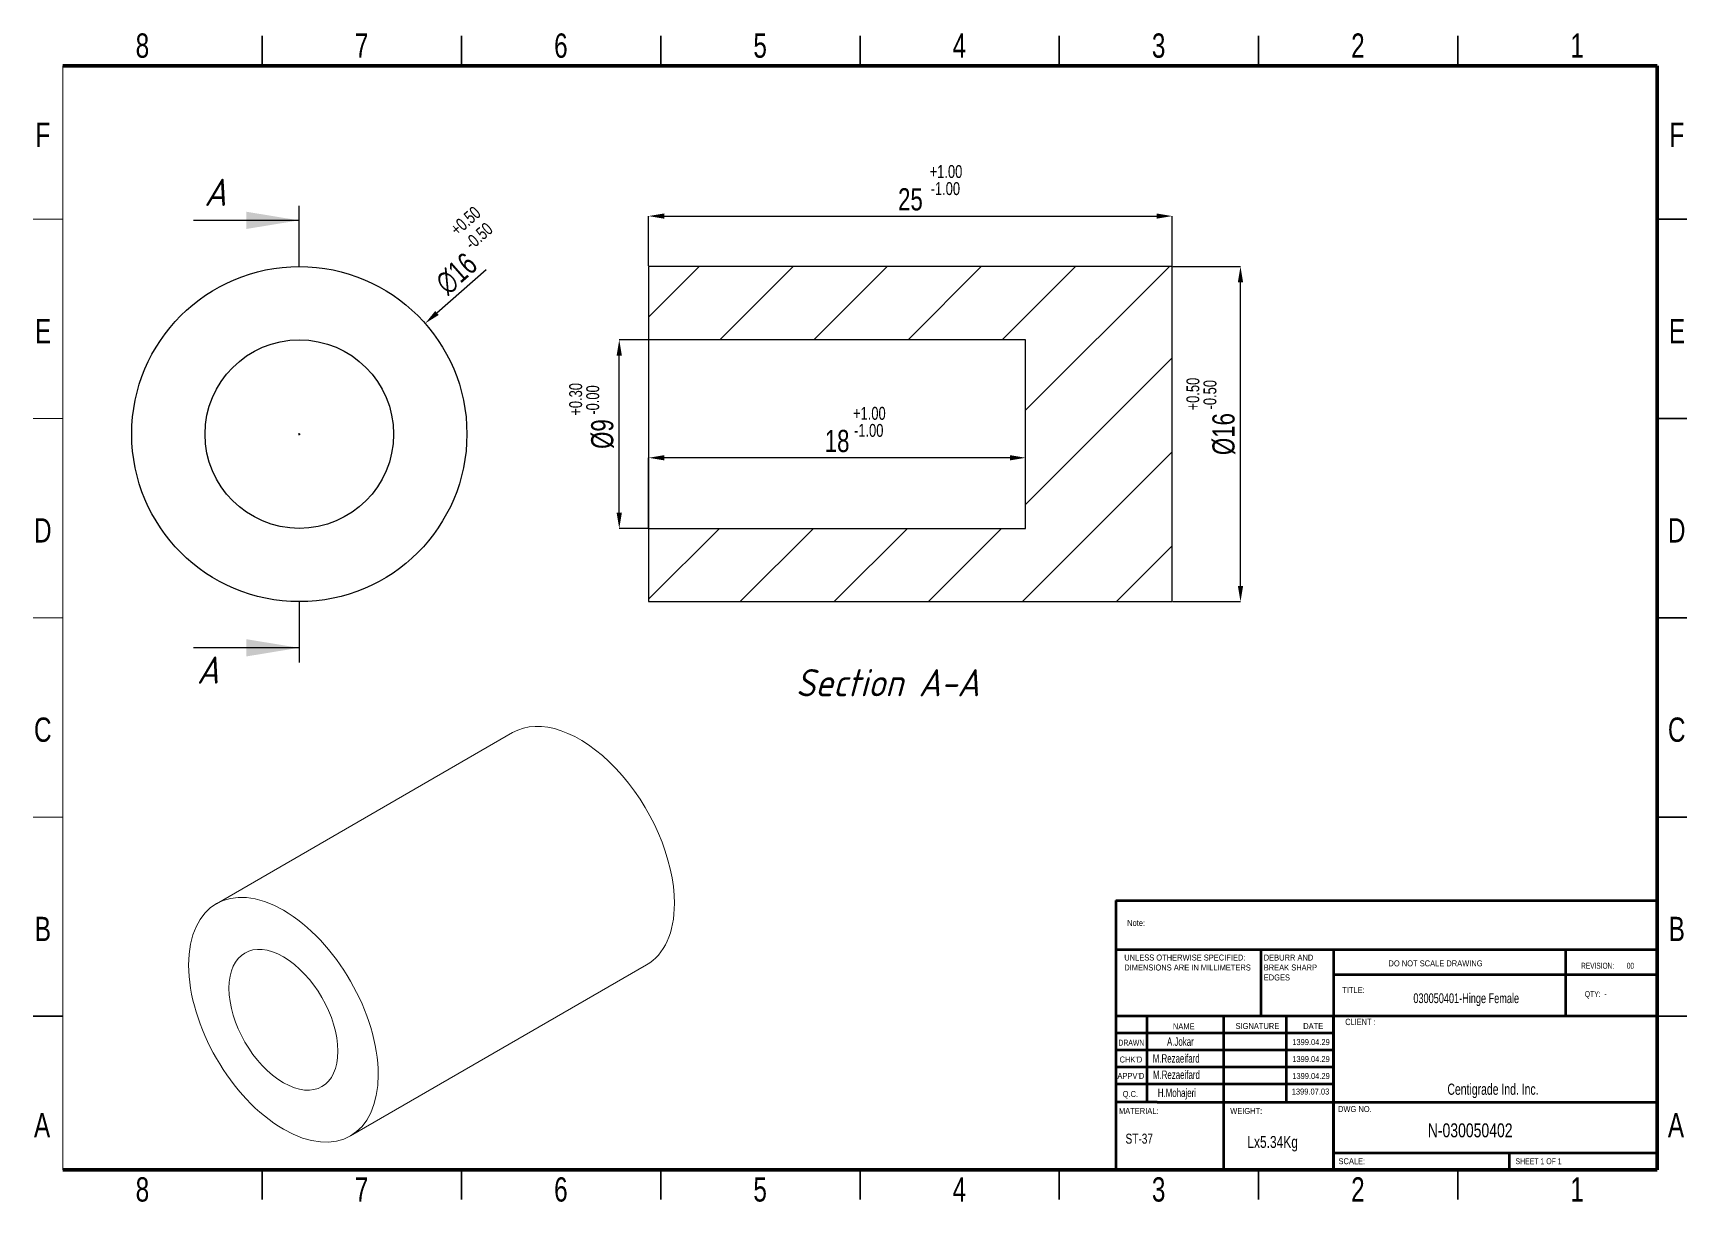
# Model space of a CAD drawing. Header units: millimetres. Extents: x 871.6 to 950.5, y 490 to 545.8.
import ezdxf

# ---------------------------------------------------------------- set-up
doc = ezdxf.new("R2010")
doc.units = ezdxf.units.MM
doc.styles.add('GENISO', font='geniso.shx', dxfattribs={"oblique": 15})
doc.styles.add('SLDTEXTSTYLE0', font='TXT', dxfattribs={"width": 0.75})
doc.styles.add('SLDTEXTSTYLE1', font='TXT', dxfattribs={"width": 0.686449})
doc.styles.add('SLDTEXTSTYLE2', font='TXT', dxfattribs={"width": 0.652778})
doc.styles.add('SLDTEXTSTYLE3', font='TXT', dxfattribs={"width": 0.692308})
doc.styles.add('SLDTEXTSTYLE4', font='TXT', dxfattribs={"width": 0.7})
doc.styles.add('SLDTEXTSTYLE5', font='TXT', dxfattribs={"width": 0.678571})
doc.styles.get("Standard").update_dxf_attribs({"font": 'arial.ttf'})
doc.dimstyles.new('ISO-25', dxfattribs={"dimtxt": 2.5, "dimasz": 2.5, "dimexe": 1.25, "dimexo": 0.625, "dimtad": 1, "dimtxsty": 'Standard', "dimcen": 2.5, "dimadec": 0, "dimazin": 0, "dimtfac": 1, "dimtmove": 0, "dimatfit": 3, "dimfxl": 1, "dimarcsym": 0})
doc.dimstyles.new('SLDDIMSTYLE30', dxfattribs={"dimscale": 0.5, "dimtxt": 2.116667, "dimasz": 1.5, "dimexe": 0, "dimexo": 0.0625, "dimgap": 0.529167, "dimtad": 1, "dimdec": 0, "dimrnd": 1e-09, "dimzin": 12, "dimdsep": 46, "dimtxsty": 'SLDTEXTSTYLE0', "dimcen": 0.09, "dimadec": 0, "dimazin": 3, "dimtfac": 1, "dimtdec": 0, "dimtofl": 0, "dimtmove": 0, "dimatfit": 3, "dimfxl": 1, "dimfrac": 2, "dimtolj": 1, "dimtzin": 12, "dimarcsym": 0})

# ---------------------------------------------------------------- blocks, each defined once
blk = doc.blocks.new('SW_NOTE_62')
at = {"color": 0, "linetype": 'Continuous', "lineweight": 0, "char_height": 1.5, "attachment_point": 1, "style": 'SLDTEXTSTYLE0'}
for s, insert in [('UNLESS OTHERWISE SPECIFIED:', (0, 1.93)), ('DIMENSIONS ARE IN MILLIMETERS', (0, -0.57))]:
    blk.add_mtext(s, dxfattribs=dict(at, insert=insert))
blk = doc.blocks.new('SW_NOTE_63')
at = {"color": 0, "linetype": 'Continuous', "lineweight": 0, "char_height": 1.5, "attachment_point": 1, "style": 'SLDTEXTSTYLE0'}
for s, insert in [('DEBURR AND', (0, 1.93)), ('BREAK SHARP', (0, -0.57)), ('EDGES', (0, -3.07))]:
    blk.add_mtext(s, dxfattribs=dict(at, insert=insert))
blk = doc.blocks.new('*D3')
at = {"color": 0, "lineweight": -2, "transparency": 16777216}
for p, q in [((893.216, 534.509), (890.865, 532.441)), ((884.295, 526.617), (884.295, 526.707)), ((884.25, 526.662), (884.34, 526.662))]:
    blk.add_line(p, q, dxfattribs=at)
at = {"color": 0, "transparency": 16777216}
blk.add_solid([(890.782, 532.535), (890.948, 532.347), (890.302, 531.945)], dxfattribs=at)
at = {"layer": 'Defpoints', "color": 0, "transparency": 16777216}
for p in [(890.302, 531.945), (878.288, 521.378)]:
    blk.add_point(p, dxfattribs=at)
at = {"color": 0, "transparency": 16777216, "insert": (891.798, 534.318), "char_height": 1.0583, "attachment_point": 5, "rotation": 41.33521, "style": 'SLDTEXTSTYLE0'}
blk.add_mtext('\\A1;∅16', dxfattribs=at)
blk = doc.blocks.new('*D4')
at = {"color": 0, "lineweight": -2, "transparency": 16777216}
for p, q in [((900.972, 534.693), (900.972, 537.069)), ((901.722, 537.069), (925.222, 537.069)), ((925.972, 534.693), (925.972, 537.069))]:
    blk.add_line(p, q, dxfattribs=at)
at = {"color": 0, "transparency": 16777216}
for points in [[(901.722, 537.194), (901.722, 536.944), (900.972, 537.069)], [(925.222, 537.194), (925.222, 536.944), (925.972, 537.069)]]:
    blk.add_solid(points, dxfattribs=at)
at = {"layer": 'Defpoints', "color": 0, "transparency": 16777216}
for p in [(925.972, 537.069), (900.972, 534.662), (925.972, 534.662)]:
    blk.add_point(p, dxfattribs=at)
at = {"color": 0, "transparency": 16777216, "insert": (913.472, 537.863), "char_height": 1.0583, "attachment_point": 5, "style": 'SLDTEXTSTYLE0'}
blk.add_mtext('\\A1;25', dxfattribs=at)
blk = doc.blocks.new('*D5')
at = {"color": 0, "lineweight": -2, "transparency": 16777216}
for p, q in [((900.972, 522.193), (900.972, 525.531)), ((918.222, 525.531), (901.722, 525.531)), ((918.972, 522.193), (918.972, 525.531))]:
    blk.add_line(p, q, dxfattribs=at)
at = {"color": 0, "transparency": 16777216}
for points in [[(901.722, 525.656), (901.722, 525.406), (900.972, 525.531)], [(918.222, 525.656), (918.222, 525.406), (918.972, 525.531)]]:
    blk.add_solid(points, dxfattribs=at)
at = {"layer": 'Defpoints', "color": 0, "transparency": 16777216}
for p in [(900.972, 525.531), (900.972, 522.162), (918.972, 522.162)]:
    blk.add_point(p, dxfattribs=at)
at = {"color": 0, "transparency": 16777216, "insert": (909.972, 526.325), "char_height": 1.0583, "attachment_point": 5, "style": 'SLDTEXTSTYLE0'}
blk.add_mtext('\\A1;18', dxfattribs=at)
blk = doc.blocks.new('*D6')
at = {"color": 0, "lineweight": -2, "transparency": 16777216}
for p, q in [((900.94, 531.162), (899.57, 531.162)), ((899.57, 522.912), (899.57, 530.412)), ((900.94, 522.162), (899.57, 522.162))]:
    blk.add_line(p, q, dxfattribs=at)
at = {"color": 0, "transparency": 16777216}
for points in [[(899.445, 530.412), (899.695, 530.412), (899.57, 531.162)], [(899.445, 522.912), (899.695, 522.912), (899.57, 522.162)]]:
    blk.add_solid(points, dxfattribs=at)
at = {"layer": 'Defpoints', "color": 0, "transparency": 16777216}
for p in [(899.57, 531.162), (900.972, 531.162), (900.972, 522.162)]:
    blk.add_point(p, dxfattribs=at)
at = {"color": 0, "transparency": 16777216, "insert": (898.776, 526.662), "char_height": 1.0583, "attachment_point": 5, "rotation": 90, "style": 'SLDTEXTSTYLE0'}
blk.add_mtext('\\A1;%%C9', dxfattribs=at)
blk = doc.blocks.new('*D7')
at = {"color": 0, "lineweight": -2, "transparency": 16777216}
for p, q in [((926.003, 534.662), (929.231, 534.662)), ((929.231, 519.412), (929.231, 533.912)), ((926.003, 518.662), (929.231, 518.662))]:
    blk.add_line(p, q, dxfattribs=at)
at = {"color": 0, "transparency": 16777216}
for points in [[(929.106, 533.912), (929.356, 533.912), (929.231, 534.662)], [(929.106, 519.412), (929.356, 519.412), (929.231, 518.662)]]:
    blk.add_solid(points, dxfattribs=at)
at = {"layer": 'Defpoints', "color": 0, "transparency": 16777216}
for p in [(925.972, 534.662), (929.231, 534.662), (925.972, 518.662)]:
    blk.add_point(p, dxfattribs=at)
at = {"color": 0, "transparency": 16777216, "insert": (928.438, 526.662), "char_height": 1.0583, "attachment_point": 5, "rotation": 90, "style": 'SLDTEXTSTYLE0'}
blk.add_mtext('\\A1;%%C16', dxfattribs=at)

msp = doc.modelspace()

# ---------------------------------------------------------------- hatches: boundary and pattern name
h = msp.add_hatch()
h.set_pattern_fill('ANSI31', color=256)
h.set_pattern_definition([(45, (-416.4242, -286.7448), (-2.245064, 2.245064), [])])
h.paths.add_polyline_path([(918.972, 522.162), (900.972, 522.162), (900.972, 518.662), (925.972, 518.662), (925.972, 534.662), (900.972, 534.662), (900.972, 531.162), (918.972, 531.162)])

# ---------------------------------------------------------------- linework, layer by layer
at = {"linetype": 'Continuous', "lineweight": 35}
for p, q in [((882.524, 544.245), (882.524, 545.672)), ((892.037, 544.245), (892.037, 545.672)), ((901.551, 544.245), (901.551, 545.672)), ((911.065, 545.672), (911.065, 544.245)), ((911.065, 544.245), (911.065, 545.672)), ((920.578, 544.245), (920.578, 545.672)), ((930.092, 544.245), (930.092, 545.672)), ((939.605, 544.245), (939.605, 545.672)), ((949.119, 536.92), (950.546, 536.92)), ((949.119, 527.406), (950.546, 527.406)), ((950.546, 517.892), (949.119, 517.892)), ((949.119, 517.892), (950.546, 517.892)), ((949.119, 508.379), (950.546, 508.379)), ((873.01, 498.865), (871.583, 498.865)), ((949.119, 498.865), (950.546, 498.865)), ((882.524, 491.54), (882.524, 490.113)), ((892.037, 491.54), (892.037, 490.113)), ((901.551, 491.54), (901.551, 490.113)), ((911.065, 490.113), (911.065, 491.54)), ((911.065, 491.54), (911.065, 490.113)), ((920.578, 491.54), (920.578, 490.113)), ((930.092, 491.54), (930.092, 490.113)), ((939.605, 491.54), (939.605, 490.113))]:
    msp.add_line(p, q, dxfattribs=at)
at = {"linetype": 'Continuous', "lineweight": 70}
for p, q in [((873.01, 544.245), (949.119, 544.245)), ((949.119, 544.245), (949.119, 491.54)), ((949.119, 491.54), (873.01, 491.54))]:
    msp.add_line(p, q, dxfattribs=at)
at = {"lineweight": 20}
msp.add_line((873.01, 544.245), (873.01, 491.54), dxfattribs=at)
for p, q in [((884.295, 534.662), (884.295, 537.56)), ((884.295, 518.662), (884.295, 515.764))]:
    msp.add_line(p, q)
at = {"linetype": 'Continuous', "lineweight": 20}
for p, q in [((873.01, 536.92), (871.583, 536.92)), ((873.01, 527.406), (871.583, 527.406)), ((871.583, 517.892), (873.01, 517.892)), ((873.01, 517.892), (871.583, 517.892)), ((873.01, 508.379), (871.583, 508.379))]:
    msp.add_line(p, q, dxfattribs=at)
at = {"color": 0, "linetype": 'Continuous', "lineweight": 0, "extrusion": (-1.38778e-16, 0.816497, 0.57735)}
for p, q in [((880.337, 504.243), (894.479, 512.408)), ((886.737, 493.158), (900.879, 501.323))]:
    msp.add_line(p, q, dxfattribs=at)
at = {"linetype": 'Continuous', "lineweight": 50}
for p, q in [((923.28, 504.402), (949.119, 504.402)), ((923.28, 504.402), (923.28, 502.052)), ((923.28, 502.052), (949.119, 502.052)), ((923.28, 502.052), (923.28, 491.587)), ((930.206, 502.052), (930.206, 498.865)), ((933.669, 502.052), (933.669, 491.54)), ((944.76, 498.865), (944.76, 502.052)), ((949.119, 500.839), (933.669, 500.839)), ((949.119, 498.865), (923.28, 498.865)), ((924.764, 498.865), (924.764, 494.774)), ((928.416, 498.865), (928.416, 491.587)), ((931.406, 498.865), (931.406, 494.774)), ((933.669, 491.587), (933.669, 498.865)), ((933.669, 498.057), (923.28, 498.057)), ((933.669, 497.248), (923.28, 497.248)), ((933.669, 496.439), (923.28, 496.439)), ((933.669, 495.631), (923.28, 495.631)), ((925.259, 494.774), (923.28, 494.774)), ((925.259, 494.774), (949.119, 494.774)), ((933.669, 492.348), (949.119, 492.348)), ((942.079, 491.54), (942.079, 492.348))]:
    msp.add_line(p, q, dxfattribs=at)
for points in [[(925.972, 518.662), (925.972, 534.662), (900.972, 534.662), (900.972, 518.662)], [(900.972, 531.162), (900.972, 522.162), (918.972, 522.162), (918.972, 531.162)]]:
    msp.add_lwpolyline(points, close=True)
for radius in [8, 4.5]:
    msp.add_circle((884.295, 526.662), radius)
at = {"color": 0, "linetype": 'Continuous', "lineweight": 0, "extrusion": (-4.36385e-16, -1.87848e-16, -1)}
msp.add_ellipse((897.679, 506.866), major_axis=(-3.2, 5.543), ratio=0.57735, start_param=0, end_param=2.356194, dxfattribs=at)
at = {"color": 0, "linetype": 'Continuous', "lineweight": 0}
msp.add_ellipse((883.537, 498.701), major_axis=(3.2, -5.543), ratio=0.57735, start_param=-5.497787, end_param=0.785398, dxfattribs=at)
at = {"color": 0, "linetype": 'Continuous', "lineweight": 0, "extrusion": (-1.47941e-16, -2.13149e-17, -1)}
msp.add_ellipse((897.679, 506.866), major_axis=(3.2, -5.543), ratio=0.57735, start_param=-0.785398, end_param=0, dxfattribs=at)
at = {"color": 0, "linetype": 'Continuous', "lineweight": 0, "extrusion": (-2.16333e-16, -1.249e-16, -1)}
msp.add_ellipse((883.537, 498.701), major_axis=(-1.84, 3.187), ratio=0.57735, start_param=-3.926991, end_param=2.356194, dxfattribs=at)

# ---------------------------------------------------------------- block references
at = {"linetype": 'Continuous', "lineweight": 0, "xscale": 0.1902717524158074, "yscale": 0.1902717524158074, "zscale": 0.1902717524158074}
for name, p in [('SW_NOTE_62', (923.681, 501.447)), ('SW_NOTE_63', (930.341, 501.447))]:
    msp.add_blockref(name, p, dxfattribs=at)

# ---------------------------------------------------------------- texts
at = {"linetype": 'Continuous', "lineweight": 0}
for s, insert, char_height, attachment_point, style in [('8', (876.804, 545.789), 1.16, 2, 'SLDTEXTSTYLE0'), ('7', (887.269, 545.789), 1.16, 2, 'SLDTEXTSTYLE0'), ('6', (896.783, 545.789), 1.16, 2, 'SLDTEXTSTYLE0'), ('5', (906.296, 545.789), 1.16, 2, 'SLDTEXTSTYLE0'), ('4', (915.81, 545.789), 1.16, 2, 'SLDTEXTSTYLE0'), ('3', (925.323, 545.789), 1.16, 2, 'SLDTEXTSTYLE0'), ('2', (934.837, 545.789), 1.16, 2, 'SLDTEXTSTYLE0'), ('1', (945.302, 545.789), 1.16, 2, 'SLDTEXTSTYLE0'), ('F', (872.047, 541.529), 1.16, 2, 'SLDTEXTSTYLE0'), ('F', (950.058, 541.529), 1.16, 2, 'SLDTEXTSTYLE0'), ('E', (950.072, 532.158), 1.16, 2, 'SLDTEXTSTYLE0'), ('D', (950.057, 522.645), 1.16, 2, 'SLDTEXTSTYLE0'), ('C', (950.058, 513.131), 1.16, 2, 'SLDTEXTSTYLE0'), ('Note:', (923.819, 503.463), 0.2854, 1, 'SLDTEXTSTYLE0'), ('B', (950.061, 503.617), 1.16, 2, 'SLDTEXTSTYLE0'), ('DO NOT SCALE DRAWING', (936.297, 501.535), 0.28541, 1, 'SLDTEXTSTYLE0'), ('REVISION:       00', (945.495, 501.421), 0.28541, 1, 'SLDTEXTSTYLE2'), ('TITLE:', (934.09, 500.267), 0.2854, 1, 'SLDTEXTSTYLE0'), ('030050401-Hinge Female', (937.486, 499.962), 0.46617, 1, 'SLDTEXTSTYLE4'), ('QTY:  -', (945.67, 500.071), 0.2854, 1, 'SLDTEXTSTYLE5'), ('NAME', (926.005, 498.533), 0.2854, 1, 'SLDTEXTSTYLE0'), ('SIGNATURE', (928.995, 498.544), 0.2854, 1, 'SLDTEXTSTYLE0'), ('DATE', (932.226, 498.544), 0.2854, 1, 'SLDTEXTSTYLE0'), ('CLIENT :', (934.232, 498.748), 0.3021, 1, 'SLDTEXTSTYLE4'), ('DRAWN', (923.402, 497.749), 0.2854, 1, 'SLDTEXTSTYLE1'), ('A.Jokar', (925.722, 497.86), 0.4027, 1, 'SLDTEXTSTYLE4'), ('1399.04.29', (931.703, 497.777), 0.2854, 1, 'SLDTEXTSTYLE0'), ("CHK'D", (923.459, 496.946), 0.2854, 1, 'SLDTEXTSTYLE0'), ('M.Rezaeifard', (925.041, 497.057), 0.40274, 1, 'SLDTEXTSTYLE4'), ('1399.04.29', (931.703, 496.968), 0.2854, 1, 'SLDTEXTSTYLE0'), ("APPV'D", (923.356, 496.166), 0.2854, 1, 'SLDTEXTSTYLE0'), ('M.Rezaeifard', (925.05, 496.278), 0.40274, 1, 'SLDTEXTSTYLE4'), ('1399.04.29', (931.703, 496.16), 0.2854, 1, 'SLDTEXTSTYLE0'), ('Q.C.', (923.606, 495.303), 0.2854, 1, 'SLDTEXTSTYLE0'), ('H.Mohajeri', (925.284, 495.414), 0.4027, 1, 'SLDTEXTSTYLE4'), ('1399.07.03', (931.679, 495.416), 0.2854, 1, 'SLDTEXTSTYLE0'), ('Centigrade Ind. Inc.', (939.111, 495.652), 0.53276, 1, 'SLDTEXTSTYLE4'), ('MATERIAL:', (923.428, 494.49), 0.2854, 1, 'SLDTEXTSTYLE0'), ('WEIGHT:', (928.74, 494.49), 0.2851, 1, 'SLDTEXTSTYLE0'), ('DWG NO.', (933.888, 494.581), 0.2854, 1, 'SLDTEXTSTYLE0'), ('A', (872.013, 494.247), 1.16, 2, 'SLDTEXTSTYLE0'), ('N-030050402', (938.173, 493.755), 0.66595, 1, 'SLDTEXTSTYLE0'), ('A', (950.024, 494.247), 1.16, 2, 'SLDTEXTSTYLE0'), ('Lx5.34Kg', (929.558, 493.152), 0.5703, 1, 'SLDTEXTSTYLE0'), ('SCALE:', (933.911, 492.092), 0.2854, 1, 'SLDTEXTSTYLE0'), ('SHEET 1 OF 1', (942.36, 492.092), 0.28541, 1, 'SLDTEXTSTYLE3'), ('8', (876.804, 491.181), 1.16, 2, 'SLDTEXTSTYLE0'), ('7', (887.269, 491.181), 1.16, 2, 'SLDTEXTSTYLE0'), ('6', (896.783, 491.181), 1.16, 2, 'SLDTEXTSTYLE0'), ('5', (906.296, 491.181), 1.16, 2, 'SLDTEXTSTYLE0'), ('4', (915.81, 491.181), 1.16, 2, 'SLDTEXTSTYLE0'), ('3', (925.323, 491.181), 1.16, 2, 'SLDTEXTSTYLE0'), ('2', (934.837, 491.181), 1.16, 2, 'SLDTEXTSTYLE0'), ('1', (945.302, 491.181), 1.16, 2, 'SLDTEXTSTYLE0')]:
    msp.add_mtext(s, dxfattribs=dict(at, insert=insert, char_height=char_height, attachment_point=attachment_point, style=style))
at = {"color": 7, "linetype": 'Continuous', "lineweight": 18, "char_height": 0.6152, "attachment_point": 2, "style": 'SLDTEXTSTYLE0'}
for s, insert, rotation in [('\\A1;+1.00', (915.171, 539.505), 359.79095), ('\\A1;-1.00', (915.14, 538.69), 359.79095), ('\\A1;+0.50', (892.021, 537.071), 41.3625), ('\\A1;-0.50', (892.656, 536.35), 41.3625), ('\\A1;+0.30', (897.18, 528.321), 89.79095), ('\\A1;+0.50', (926.65, 528.573), 89.79095), ('\\A1;-0.50', (927.464, 528.542), 89.79095), ('\\A1;+1.00', (911.512, 527.961), 359.79095), ('\\A1;-1.00', (911.481, 527.146), 359.79095)]:
    msp.add_mtext(s, dxfattribs=dict(at, insert=insert, rotation=rotation))
at = {"char_height": 1.3, "attachment_point": 5, "style": 'GENISO'}
for s, insert in [('A', (880.283, 538.203)), ('A', (879.931, 515.395)), ('Section A-A', (912.381, 514.79))]:
    msp.add_mtext(s, dxfattribs=dict(at, insert=insert))
at = {"linetype": 'Continuous', "lineweight": 20, "char_height": 1.16, "attachment_point": 2, "style": 'SLDTEXTSTYLE0'}
for s, insert in [('E', (872.061, 532.158)), ('D', (872.046, 522.645)), ('C', (872.047, 513.131)), ('B', (872.05, 503.617))]:
    msp.add_mtext(s, dxfattribs=dict(at, insert=insert))
at = {"color": 7, "linetype": 'Continuous', "lineweight": 18, "insert": (897.995, 528.29), "char_height": 0.6152, "width": 1.62115, "attachment_point": 2, "rotation": 89.79095, "style": 'SLDTEXTSTYLE0'}
msp.add_mtext('\\A1;-0.00', dxfattribs=at)
at = {"color": 7, "linetype": 'Continuous', "lineweight": 0, "insert": (923.742, 493.265), "char_height": 0.48, "attachment_point": 1, "style": 'SLDTEXTSTYLE0'}
msp.add_mtext('ST-37', dxfattribs=at)

# ---------------------------------------------------------------- dimensions: what is measured, and where the dimension line sits
for base, p1, p2, picture, middle in [((925.972, 537.069), (900.972, 534.662), (925.972, 534.662), '*D4', (913.472, 537.863)), ((900.972, 525.531), (918.972, 522.162), (900.972, 522.162), '*D5', (909.972, 526.325))]:
    dim = msp.add_linear_dim(base=base, p1=p1, p2=p2, dimstyle='SLDDIMSTYLE30')
    dim.commit()
    dim.dimension.update_dxf_attribs({"geometry": picture, "text_midpoint": middle})
dim = msp.add_diameter_dim_2p(p1=(878.288, 521.378), p2=(890.302, 531.945), dimstyle='SLDDIMSTYLE30')
dim.commit()
dim.dimension.update_dxf_attribs({"geometry": '*D3', "text_midpoint": (891.798, 534.318)})
for base, p1, p2, picture, middle in [((929.231, 534.662), (925.972, 518.662), (925.972, 534.662), '*D7', (928.438, 526.662)), ((899.57, 531.162), (900.972, 522.162), (900.972, 531.162), '*D6', (898.776, 526.662))]:
    dim = msp.add_linear_dim(base=base, p1=p1, p2=p2, angle=90, text='%%C<>', dimstyle='SLDDIMSTYLE30')
    dim.commit()
    dim.dimension.update_dxf_attribs({"geometry": picture, "text_midpoint": middle})

# ---------------------------------------------------------------- leaders
for points in [[(884.273, 536.865), (879.248, 536.865)], [(884.273, 516.458), (879.248, 516.458)]]:
    msp.add_leader(points, dimstyle='ISO-25')

doc.saveas('drawing.dxf')
